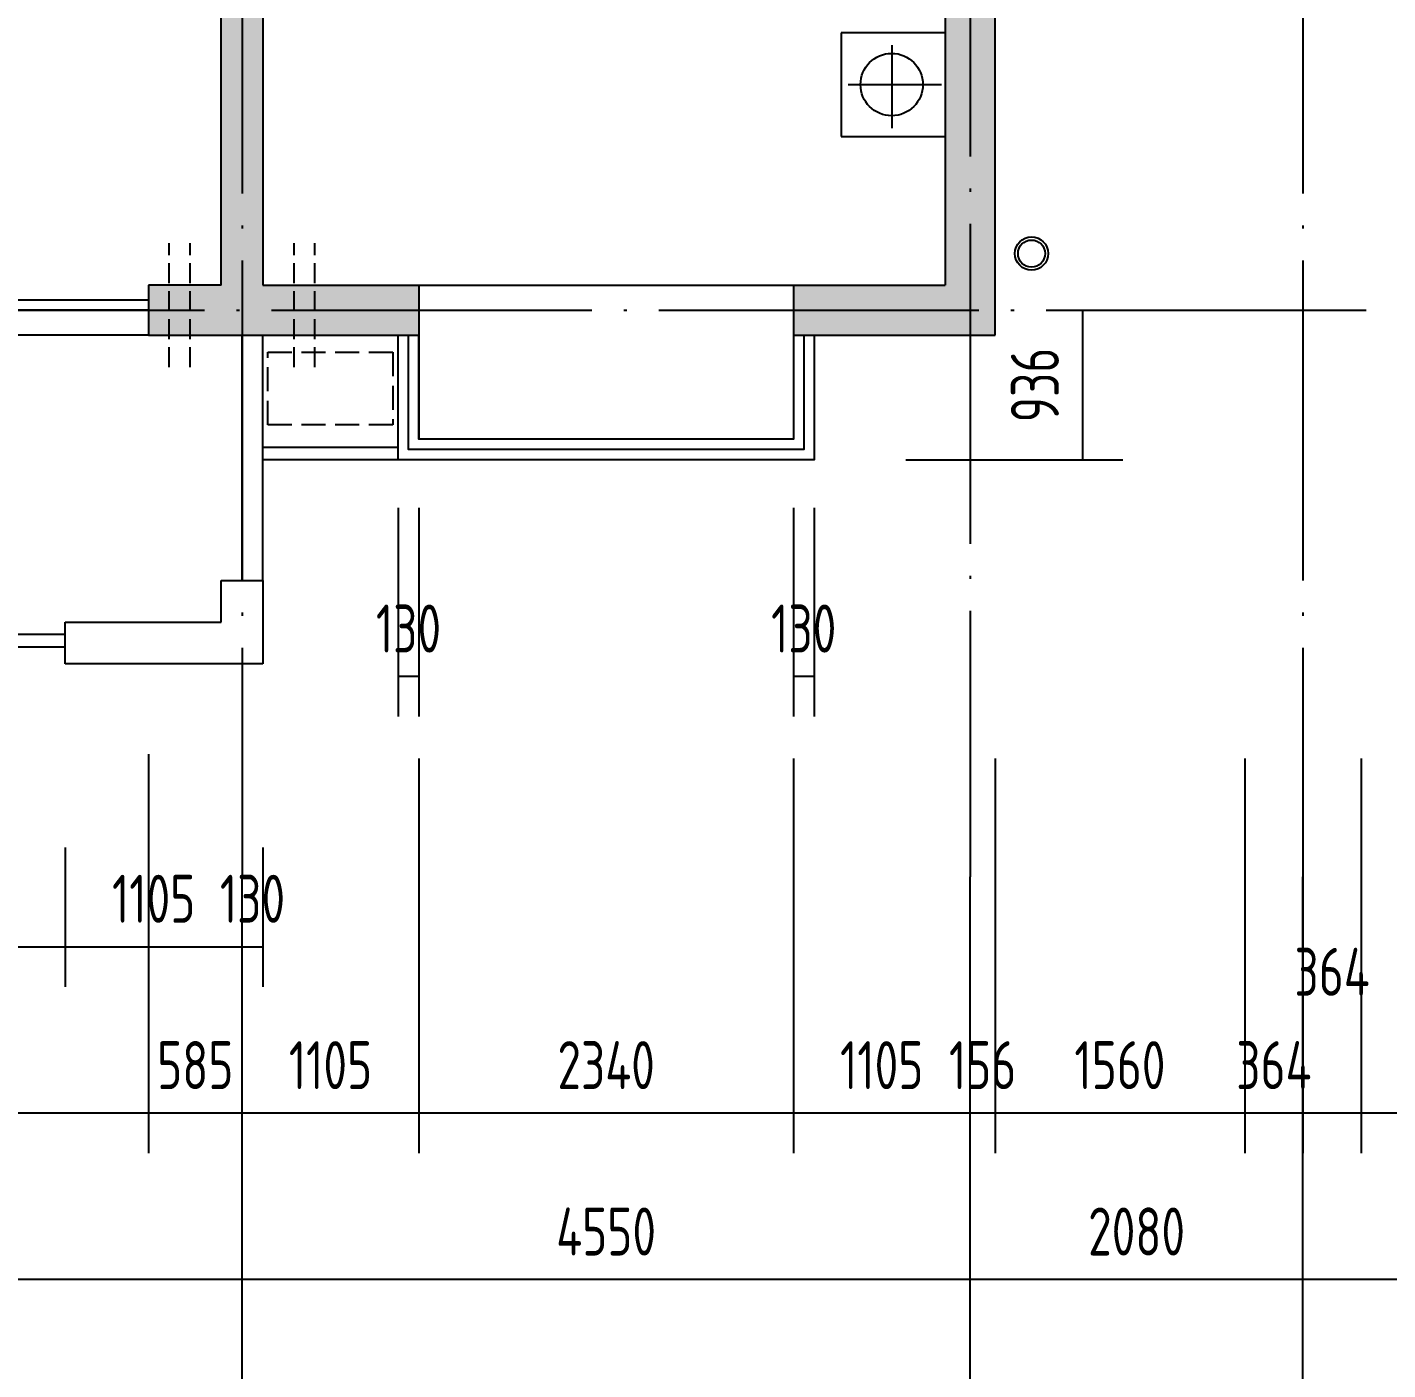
# Model space of a CAD drawing. Extents: x -726032 to 135930, y -151624 to 587044.
# Drawn here: x -697117 to -688614, y 488799 to 497191 of the extents above; entities that cross this region are included whole.
import ezdxf

# ---------------------------------------------------------------- set-up
doc = ezdxf.new("R2010")
doc.units = 0
doc.header["$LTSCALE"] = 1000
doc.header["$MEASUREMENT"] = 0
doc.linetypes.add('DASH', pattern=[0.35, 0.25, -0.1])
doc.linetypes.add('DOTE', pattern=[2.42, 2, -0.2, 0.02, -0.2])
doc.layers.get('DEFPOINTS').update_dxf_attribs({"color": 1, "linetype": 'CONTINUOUS'})
for name, color, linetype in [('AXIS', 245, 'CONTINUOUS'), ('COLUMN', 170, 'CONTINUOUS'), ('DOTE', 8, 'DOTE'), ('GROUND', 45, 'CONTINUOUS'), ('PUB_DIM', 245, 'CONTINUOUS'), ('ROOF', 4, 'CONTINUOUS'), ('WALL', 255, 'CONTINUOUS'), ('WINDOW', 155, 'CONTINUOUS'), ('家具', 252, 'CONTINUOUS'), ('空调', 245, 'CONTINUOUS'), ('雨水管', 20, 'CONTINUOUS')]:
    doc.layers.add(name, color=color, linetype=linetype)
doc.styles.add('DIM_FONT', font='isocp.shx', dxfattribs={"width": 0.8})
doc.dimstyles.new('AXIS', dxfattribs={"dimtxt": 300, "dimasz": 1, "dimexe": 250, "dimexo": 300, "dimgap": 150, "dimtad": 1, "dimdec": 0, "dimzin": 0, "dimdsep": 46, "dimtxsty": 'DIM_FONT', "dimcen": 0.09, "dimse1": 1, "dimse2": 1, "dimclrt": 142, "dimadec": 0, "dimazin": 0, "dimtfac": 1, "dimtdec": 0, "dimtix": 1, "dimtmove": 2, "dimatfit": 3, "dimfxl": 1, "dimtolj": 1, "dimtzin": 0, "dimarcsym": 0})
doc.dimstyles.new('DIMA', dxfattribs={"dimtxt": 300, "dimasz": 1, "dimexe": 250, "dimexo": 300, "dimgap": 150, "dimtad": 1, "dimdec": 0, "dimzin": 0, "dimdsep": 46, "dimtxsty": 'DIM_FONT', "dimcen": 0.09, "dimse1": 1, "dimclrt": 142, "dimadec": 0, "dimazin": 0, "dimtfac": 1, "dimtdec": 0, "dimtix": 1, "dimtmove": 2, "dimatfit": 3, "dimfxl": 1, "dimtolj": 1, "dimtzin": 0, "dimarcsym": 0})
doc.dimstyles.new('DIMB', dxfattribs={"dimtxt": 300, "dimasz": 1, "dimexe": 250, "dimexo": 300, "dimgap": 150, "dimtad": 1, "dimdec": 0, "dimzin": 0, "dimdsep": 46, "dimtxsty": 'DIM_FONT', "dimcen": 0.09, "dimse2": 1, "dimclrt": 142, "dimadec": 0, "dimazin": 0, "dimtfac": 1, "dimtdec": 0, "dimtix": 1, "dimtmove": 2, "dimatfit": 3, "dimfxl": 1, "dimtolj": 1, "dimtzin": 0, "dimarcsym": 0})
doc.dimstyles.new('DIMN', dxfattribs={"dimtxt": 300, "dimasz": 1, "dimexe": 250, "dimexo": 300, "dimgap": 150, "dimtad": 1, "dimdec": 0, "dimzin": 0, "dimdsep": 46, "dimtxsty": 'DIM_FONT', "dimcen": 0.09, "dimclrt": 142, "dimadec": 0, "dimazin": 0, "dimtfac": 1, "dimtdec": 0, "dimtix": 1, "dimtmove": 2, "dimatfit": 3, "dimfxl": 1, "dimtolj": 1, "dimtzin": 0, "dimarcsym": 0})

# ---------------------------------------------------------------- blocks, each defined once
blk = doc.blocks.new('*D510')
at = {"layer": 'AXIS', "color": 0, "lineweight": -2, "transparency": 16777216}
for p, q in [((-711919.9, 491580.4), (-711919.9, 488072.9)), ((-643240.9, 491580.4), (-643240.9, 488072.9)), ((-643241.9, 488322.9), (-711918.9, 488322.9))]:
    blk.add_line(p, q, dxfattribs=at)
at = {"layer": 'AXIS', "color": 0, "transparency": 16777216}
for points in [[(-711918.9, 488323.1), (-711918.9, 488322.8), (-711919.9, 488322.9)], [(-643241.9, 488323.1), (-643241.9, 488322.8), (-643240.9, 488322.9)]]:
    blk.add_solid(points, dxfattribs=at)
at = {"layer": 'DEFPOINTS', "color": 0, "transparency": 16777216}
for p in [(-711919.9, 491880.4), (-643240.9, 491880.4), (-711919.9, 488322.9)]:
    blk.add_point(p, dxfattribs=at)
at = {"layer": 'AXIS', "color": 142, "transparency": 16777216, "insert": (-677580.4, 488622.9), "char_height": 300, "attachment_point": 5, "style": 'DIM_FONT'}
blk.add_mtext('\\A1;68679', dxfattribs=at)
blk = doc.blocks.new('*D998')
at = {"layer": 'DEFPOINTS', "color": 0, "transparency": 16777216}
for p in [(-689143.9, 492920.4), (-688779.9, 492920.4), (-689143.9, 490402.9)]:
    blk.add_point(p, dxfattribs=at)
at = {"layer": 'PUB_DIM', "color": 0, "lineweight": -2, "transparency": 16777216}
for p, q in [((-689143.9, 492620.4), (-689143.9, 490152.9)), ((-688779.9, 492620.4), (-688779.9, 490152.9)), ((-688780.9, 490402.9), (-689142.9, 490402.9))]:
    blk.add_line(p, q, dxfattribs=at)
at = {"layer": 'PUB_DIM', "color": 0, "transparency": 16777216}
for points in [[(-689142.9, 490403.1), (-689142.9, 490402.8), (-689143.9, 490402.9)], [(-688780.9, 490403.1), (-688780.9, 490402.8), (-688779.9, 490402.9)]]:
    blk.add_solid(points, dxfattribs=at)
at = {"layer": 'PUB_DIM', "color": 142, "transparency": 16777216, "insert": (-688961.9, 491286.3), "char_height": 300, "attachment_point": 5, "style": 'DIM_FONT'}
blk.add_mtext('\\A1;364', dxfattribs=at)
blk = doc.blocks.new('*D3309')
at = {"layer": 'AXIS', "color": 0, "lineweight": -2, "transparency": 16777216}
blk.add_line((-687064.9, 489362.9), (-689142.9, 489362.9), dxfattribs=at)
at = {"layer": 'AXIS', "color": 0, "transparency": 16777216}
for points in [[(-689142.9, 489363.1), (-689142.9, 489362.8), (-689143.9, 489362.9)], [(-687064.9, 489363.1), (-687064.9, 489362.8), (-687063.9, 489362.9)]]:
    blk.add_solid(points, dxfattribs=at)
at = {"layer": 'DEFPOINTS', "color": 0, "transparency": 16777216}
for p in [(-689143.9, 491880.4), (-687063.9, 491880.4), (-689143.9, 489362.9)]:
    blk.add_point(p, dxfattribs=at)
at = {"layer": 'AXIS', "color": 142, "transparency": 16777216, "insert": (-688103.9, 489663), "char_height": 300, "attachment_point": 5, "style": 'DIM_FONT'}
blk.add_mtext('\\A1;2080', dxfattribs=at)
blk = doc.blocks.new('*D999')
at = {"layer": 'DEFPOINTS', "color": 0, "transparency": 16777216}
for p in [(-688779.9, 492920.4), (-687219.9, 492920.4), (-688779.9, 490402.9)]:
    blk.add_point(p, dxfattribs=at)
at = {"layer": 'PUB_DIM', "color": 0, "lineweight": -2, "transparency": 16777216}
for p, q in [((-688779.9, 492620.4), (-688779.9, 490152.9)), ((-687219.9, 492620.4), (-687219.9, 490152.9)), ((-687220.9, 490402.9), (-688778.9, 490402.9))]:
    blk.add_line(p, q, dxfattribs=at)
at = {"layer": 'PUB_DIM', "color": 0, "transparency": 16777216}
for points in [[(-688778.9, 490403.1), (-688778.9, 490402.8), (-688779.9, 490402.9)], [(-687220.9, 490403.1), (-687220.9, 490402.8), (-687219.9, 490402.9)]]:
    blk.add_solid(points, dxfattribs=at)
at = {"layer": 'PUB_DIM', "color": 142, "transparency": 16777216, "insert": (-687999.9, 490702.9), "char_height": 300, "attachment_point": 5, "style": 'DIM_FONT'}
blk.add_mtext('\\A1;1560', dxfattribs=at)
blk = doc.blocks.new('*D1000')
at = {"layer": 'DEFPOINTS', "color": 0, "transparency": 16777216}
for p in [(-689507.9, 492920.4), (-689143.9, 492920.4), (-689507.9, 490402.9)]:
    blk.add_point(p, dxfattribs=at)
at = {"layer": 'PUB_DIM', "color": 0, "lineweight": -2, "transparency": 16777216}
for p, q in [((-689507.9, 492620.4), (-689507.9, 490152.9)), ((-689143.9, 492620.4), (-689143.9, 490152.9)), ((-689508.9, 490402.9), (-689509.9, 490402.9)), ((-689143.9, 490402.9), (-689507.9, 490402.9)), ((-689142.9, 490402.9), (-689141.9, 490402.9))]:
    blk.add_line(p, q, dxfattribs=at)
at = {"layer": 'PUB_DIM', "color": 0, "transparency": 16777216}
for points in [[(-689508.9, 490403.1), (-689508.9, 490402.8), (-689507.9, 490402.9)], [(-689142.9, 490403.1), (-689142.9, 490402.8), (-689143.9, 490402.9)]]:
    blk.add_solid(points, dxfattribs=at)
at = {"layer": 'PUB_DIM', "color": 142, "transparency": 16777216, "insert": (-689325.9, 490702.9), "char_height": 300, "attachment_point": 5, "style": 'DIM_FONT'}
blk.add_mtext('\\A1;364', dxfattribs=at)
blk = doc.blocks.new('*D1001')
at = {"layer": 'DEFPOINTS', "color": 0, "transparency": 16777216}
for p in [(-692328.9, 494486.4), (-692198.9, 494486.4), (-692328.9, 493131.9)]:
    blk.add_point(p, dxfattribs=at)
at = {"layer": 'PUB_DIM', "color": 0, "lineweight": -2, "transparency": 16777216}
for p, q in [((-692328.9, 494186.4), (-692328.9, 492881.9)), ((-692198.9, 494186.4), (-692198.9, 492881.9)), ((-692329.9, 493131.9), (-692330.9, 493131.9)), ((-692198.9, 493131.9), (-692328.9, 493131.9)), ((-692197.9, 493131.9), (-692196.9, 493131.9))]:
    blk.add_line(p, q, dxfattribs=at)
at = {"layer": 'PUB_DIM', "color": 0, "transparency": 16777216}
for points in [[(-692329.9, 493132.1), (-692329.9, 493131.7), (-692328.9, 493131.9)], [(-692197.9, 493132.1), (-692197.9, 493131.7), (-692198.9, 493131.9)]]:
    blk.add_solid(points, dxfattribs=at)
at = {"layer": 'PUB_DIM', "color": 142, "transparency": 16777216, "insert": (-692263.9, 493431.9), "char_height": 300, "attachment_point": 5, "style": 'DIM_FONT'}
blk.add_mtext('\\A1;130', dxfattribs=at)
blk = doc.blocks.new('*D2246')
at = {"layer": 'DEFPOINTS', "color": 0, "transparency": 16777216}
for p in [(-692328.9, 492920.4), (-691223.9, 492920.4), (-692328.9, 490402.9)]:
    blk.add_point(p, dxfattribs=at)
at = {"layer": 'PUB_DIM', "color": 0, "lineweight": -2, "transparency": 16777216}
for p, q in [((-692328.9, 492620.4), (-692328.9, 490152.9)), ((-691224.9, 490402.9), (-692327.9, 490402.9))]:
    blk.add_line(p, q, dxfattribs=at)
at = {"layer": 'PUB_DIM', "color": 0, "transparency": 16777216}
for points in [[(-692327.9, 490403.1), (-692327.9, 490402.8), (-692328.9, 490402.9)], [(-691224.9, 490403.1), (-691224.9, 490402.8), (-691223.9, 490402.9)]]:
    blk.add_solid(points, dxfattribs=at)
at = {"layer": 'PUB_DIM', "color": 142, "transparency": 16777216, "insert": (-691776.4, 490702.9), "char_height": 300, "attachment_point": 5, "style": 'DIM_FONT'}
blk.add_mtext('\\A1;1105', dxfattribs=at)
blk = doc.blocks.new('*D3705')
at = {"layer": 'DEFPOINTS', "color": 0, "transparency": 16777216}
for p in [(-691223.9, 492920.4), (-691067.9, 492920.4), (-691223.9, 490402.9)]:
    blk.add_point(p, dxfattribs=at)
at = {"layer": 'PUB_DIM', "color": 0, "lineweight": -2, "transparency": 16777216}
for p, q in [((-691067.9, 492620.4), (-691067.9, 490152.9)), ((-691224.9, 490402.9), (-691225.9, 490402.9)), ((-691067.9, 490402.9), (-691223.9, 490402.9)), ((-691066.9, 490402.9), (-691065.9, 490402.9))]:
    blk.add_line(p, q, dxfattribs=at)
at = {"layer": 'PUB_DIM', "color": 0, "transparency": 16777216}
for points in [[(-691224.9, 490403.1), (-691224.9, 490402.8), (-691223.9, 490402.9)], [(-691066.9, 490403.1), (-691066.9, 490402.8), (-691067.9, 490402.9)]]:
    blk.add_solid(points, dxfattribs=at)
at = {"layer": 'PUB_DIM', "color": 142, "transparency": 16777216, "insert": (-691145.9, 490702.9), "char_height": 300, "attachment_point": 5, "style": 'DIM_FONT'}
blk.add_mtext('\\A1;156', dxfattribs=at)
blk = doc.blocks.new('*D1002')
at = {"layer": 'DEFPOINTS', "color": 0, "transparency": 16777216}
for p in [(-694798.9, 494486.4), (-694668.9, 494486.4), (-694798.9, 493131.9)]:
    blk.add_point(p, dxfattribs=at)
at = {"layer": 'PUB_DIM', "color": 0, "lineweight": -2, "transparency": 16777216}
for p, q in [((-694798.9, 494186.4), (-694798.9, 492881.9)), ((-694668.9, 494186.4), (-694668.9, 492881.9)), ((-694799.9, 493131.9), (-694800.9, 493131.9)), ((-694668.9, 493131.9), (-694798.9, 493131.9)), ((-694667.9, 493131.9), (-694666.9, 493131.9))]:
    blk.add_line(p, q, dxfattribs=at)
at = {"layer": 'PUB_DIM', "color": 0, "transparency": 16777216}
for points in [[(-694799.9, 493132.1), (-694799.9, 493131.7), (-694798.9, 493131.9)], [(-694667.9, 493132.1), (-694667.9, 493131.7), (-694668.9, 493131.9)]]:
    blk.add_solid(points, dxfattribs=at)
at = {"layer": 'PUB_DIM', "color": 142, "transparency": 16777216, "insert": (-694733.9, 493431.9), "char_height": 300, "attachment_point": 5, "style": 'DIM_FONT'}
blk.add_mtext('\\A1;130', dxfattribs=at)
blk = doc.blocks.new('*D2247')
at = {"layer": 'DEFPOINTS', "color": 0, "transparency": 16777216}
for p in [(-696358.9, 492946.4), (-695773.9, 492946.4), (-696358.9, 490402.9)]:
    blk.add_point(p, dxfattribs=at)
at = {"layer": 'PUB_DIM', "color": 0, "lineweight": -2, "transparency": 16777216}
for p, q in [((-696358.9, 492646.4), (-696358.9, 490152.9)), ((-696359.9, 490402.9), (-696360.9, 490402.9)), ((-695773.9, 490402.9), (-696358.9, 490402.9)), ((-695772.9, 490402.9), (-695771.9, 490402.9))]:
    blk.add_line(p, q, dxfattribs=at)
at = {"layer": 'PUB_DIM', "color": 0, "transparency": 16777216}
for points in [[(-696359.9, 490403.1), (-696359.9, 490402.8), (-696358.9, 490402.9)], [(-695772.9, 490403.1), (-695772.9, 490402.8), (-695773.9, 490402.9)]]:
    blk.add_solid(points, dxfattribs=at)
at = {"layer": 'PUB_DIM', "color": 142, "transparency": 16777216, "insert": (-696066.4, 490702.9), "char_height": 300, "attachment_point": 5, "style": 'DIM_FONT'}
blk.add_mtext('\\A1;585', dxfattribs=at)
blk = doc.blocks.new('*D3706')
at = {"layer": 'DEFPOINTS', "color": 0, "transparency": 16777216}
for p in [(-696878.9, 492362.8), (-695773.9, 492362.8), (-695773.9, 491442.9)]:
    blk.add_point(p, dxfattribs=at)
at = {"layer": 'PUB_DIM', "color": 0, "lineweight": -2, "transparency": 16777216}
for p, q in [((-696878.9, 492062.8), (-696878.9, 491192.9)), ((-696877.9, 491442.9), (-695774.9, 491442.9))]:
    blk.add_line(p, q, dxfattribs=at)
at = {"layer": 'PUB_DIM', "color": 0, "transparency": 16777216}
for points in [[(-696877.9, 491443.1), (-696877.9, 491442.8), (-696878.9, 491442.9)], [(-695774.9, 491443.1), (-695774.9, 491442.8), (-695773.9, 491442.9)]]:
    blk.add_solid(points, dxfattribs=at)
at = {"layer": 'PUB_DIM', "color": 142, "transparency": 16777216, "insert": (-696326.4, 491742.9), "char_height": 300, "attachment_point": 5, "style": 'DIM_FONT'}
blk.add_mtext('\\A1;1105', dxfattribs=at)
blk = doc.blocks.new('*D2248')
at = {"layer": 'DEFPOINTS', "color": 0, "transparency": 16777216}
for p in [(-695773.9, 492362.8), (-695643.9, 492362.8), (-695643.9, 491442.9)]:
    blk.add_point(p, dxfattribs=at)
at = {"layer": 'PUB_DIM', "color": 0, "lineweight": -2, "transparency": 16777216}
for p, q in [((-695643.9, 492062.8), (-695643.9, 491192.9)), ((-695774.9, 491442.9), (-695775.9, 491442.9)), ((-695773.9, 491442.9), (-695643.9, 491442.9)), ((-695642.9, 491442.9), (-695641.9, 491442.9))]:
    blk.add_line(p, q, dxfattribs=at)
at = {"layer": 'PUB_DIM', "color": 0, "transparency": 16777216}
for points in [[(-695774.9, 491443.1), (-695774.9, 491442.8), (-695773.9, 491442.9)], [(-695642.9, 491443.1), (-695642.9, 491442.8), (-695643.9, 491442.9)]]:
    blk.add_solid(points, dxfattribs=at)
at = {"layer": 'PUB_DIM', "color": 142, "transparency": 16777216, "insert": (-695708.9, 491742.9), "char_height": 300, "attachment_point": 5, "style": 'DIM_FONT'}
blk.add_mtext('\\A1;130', dxfattribs=at)
blk = doc.blocks.new('*D3707')
at = {"layer": 'DEFPOINTS', "color": 0, "transparency": 16777216}
for p in [(-695773.9, 492946.4), (-694668.9, 492920.4), (-695773.9, 490402.9)]:
    blk.add_point(p, dxfattribs=at)
at = {"layer": 'PUB_DIM', "color": 0, "lineweight": -2, "transparency": 16777216}
for p, q in [((-694668.9, 492620.4), (-694668.9, 490152.9)), ((-694669.9, 490402.9), (-695772.9, 490402.9))]:
    blk.add_line(p, q, dxfattribs=at)
at = {"layer": 'PUB_DIM', "color": 0, "transparency": 16777216}
for points in [[(-695772.9, 490403.1), (-695772.9, 490402.8), (-695773.9, 490402.9)], [(-694669.9, 490403.1), (-694669.9, 490402.8), (-694668.9, 490402.9)]]:
    blk.add_solid(points, dxfattribs=at)
at = {"layer": 'PUB_DIM', "color": 142, "transparency": 16777216, "insert": (-695221.4, 490702.9), "char_height": 300, "attachment_point": 5, "style": 'DIM_FONT'}
blk.add_mtext('\\A1;1105', dxfattribs=at)
blk = doc.blocks.new('*D3310')
at = {"layer": 'AXIS', "color": 0, "lineweight": -2, "transparency": 16777216}
blk.add_line((-691224.9, 489362.9), (-695772.9, 489362.9), dxfattribs=at)
at = {"layer": 'AXIS', "color": 0, "transparency": 16777216}
for points in [[(-695772.9, 489363.1), (-695772.9, 489362.8), (-695773.9, 489362.9)], [(-691224.9, 489363.1), (-691224.9, 489362.8), (-691223.9, 489362.9)]]:
    blk.add_solid(points, dxfattribs=at)
at = {"layer": 'DEFPOINTS', "color": 0, "transparency": 16777216}
for p in [(-695773.9, 491880.4), (-691223.9, 491880.4), (-695773.9, 489362.9)]:
    blk.add_point(p, dxfattribs=at)
at = {"layer": 'AXIS', "color": 142, "transparency": 16777216, "insert": (-693498.9, 489662.9), "char_height": 300, "attachment_point": 5, "style": 'DIM_FONT'}
blk.add_mtext('\\A1;4550', dxfattribs=at)
blk = doc.blocks.new('*D1003')
at = {"layer": 'DEFPOINTS', "color": 0, "transparency": 16777216}
for p in [(-694668.9, 492920.4), (-692328.9, 492920.4), (-694668.9, 490402.9)]:
    blk.add_point(p, dxfattribs=at)
at = {"layer": 'PUB_DIM', "color": 0, "lineweight": -2, "transparency": 16777216}
for p, q in [((-694668.9, 492620.4), (-694668.9, 490152.9)), ((-692328.9, 492620.4), (-692328.9, 490152.9)), ((-692329.9, 490402.9), (-694667.9, 490402.9))]:
    blk.add_line(p, q, dxfattribs=at)
at = {"layer": 'PUB_DIM', "color": 0, "transparency": 16777216}
for points in [[(-694667.9, 490403.1), (-694667.9, 490402.8), (-694668.9, 490402.9)], [(-692329.9, 490403.1), (-692329.9, 490402.8), (-692328.9, 490402.9)]]:
    blk.add_solid(points, dxfattribs=at)
at = {"layer": 'PUB_DIM', "color": 142, "transparency": 16777216, "insert": (-693498.9, 490703), "char_height": 300, "attachment_point": 5, "style": 'DIM_FONT'}
blk.add_mtext('\\A1;2340', dxfattribs=at)
blk = doc.blocks.new('*D3311')
at = {"layer": 'AXIS', "color": 0, "lineweight": -2, "transparency": 16777216}
blk.add_line((-689144.9, 489362.9), (-691222.9, 489362.9), dxfattribs=at)
at = {"layer": 'AXIS', "color": 0, "transparency": 16777216}
for points in [[(-691222.9, 489363.1), (-691222.9, 489362.8), (-691223.9, 489362.9)], [(-689144.9, 489363.1), (-689144.9, 489362.8), (-689143.9, 489362.9)]]:
    blk.add_solid(points, dxfattribs=at)
at = {"layer": 'DEFPOINTS', "color": 0, "transparency": 16777216}
for p in [(-691223.9, 491880.4), (-689143.9, 491880.4), (-691223.9, 489362.9)]:
    blk.add_point(p, dxfattribs=at)
at = {"layer": 'AXIS', "color": 142, "transparency": 16777216, "insert": (-690183.9, 489663), "char_height": 300, "attachment_point": 5, "style": 'DIM_FONT'}
blk.add_mtext('\\A1;2080', dxfattribs=at)
blk = doc.blocks.new('*D1004')
at = {"layer": 'DEFPOINTS', "color": 0, "transparency": 16777216}
for p in [(-691067.9, 492920.4), (-689507.9, 492920.4), (-691067.9, 490402.9)]:
    blk.add_point(p, dxfattribs=at)
at = {"layer": 'PUB_DIM', "color": 0, "lineweight": -2, "transparency": 16777216}
for p, q in [((-691067.9, 492620.4), (-691067.9, 490152.9)), ((-689507.9, 492620.4), (-689507.9, 490152.9)), ((-689508.9, 490402.9), (-691066.9, 490402.9))]:
    blk.add_line(p, q, dxfattribs=at)
at = {"layer": 'PUB_DIM', "color": 0, "transparency": 16777216}
for points in [[(-691066.9, 490403.1), (-691066.9, 490402.8), (-691067.9, 490402.9)], [(-689508.9, 490403.1), (-689508.9, 490402.8), (-689507.9, 490402.9)]]:
    blk.add_solid(points, dxfattribs=at)
at = {"layer": 'PUB_DIM', "color": 142, "transparency": 16777216, "insert": (-690287.9, 490702.9), "char_height": 300, "attachment_point": 5, "style": 'DIM_FONT'}
blk.add_mtext('\\A1;1560', dxfattribs=at)
blk = doc.blocks.new('*D3708')
at = {"layer": 'DEFPOINTS', "color": 0, "transparency": 16777216}
for p in [(-691926.5, 495422.4), (-690519.2, 495422.4), (-691926.5, 494486.4)]:
    blk.add_point(p, dxfattribs=at)
at = {"layer": 'PUB_DIM', "color": 0, "lineweight": -2, "transparency": 16777216}
for p, q in [((-690519.2, 494487.4), (-690519.2, 495421.4)), ((-691626.5, 494486.4), (-690269.2, 494486.4))]:
    blk.add_line(p, q, dxfattribs=at)
at = {"layer": 'PUB_DIM', "color": 0, "transparency": 16777216}
for points in [[(-690519.3, 495421.4), (-690519, 495421.4), (-690519.2, 495422.4)], [(-690519.3, 494487.4), (-690519, 494487.4), (-690519.2, 494486.4)]]:
    blk.add_solid(points, dxfattribs=at)
at = {"layer": 'PUB_DIM', "color": 142, "transparency": 16777216, "insert": (-690819.2, 494954.4), "char_height": 300, "attachment_point": 5, "rotation": 90, "style": 'DIM_FONT'}
blk.add_mtext('\\A1;936', dxfattribs=at)
blk = doc.blocks.new('*D3312')
at = {"layer": 'AXIS', "color": 0, "lineweight": -2, "transparency": 16777216}
blk.add_line((-695774.9, 489362.9), (-700452.9, 489362.9), dxfattribs=at)
at = {"layer": 'AXIS', "color": 0, "transparency": 16777216}
for points in [[(-700452.9, 489363.1), (-700452.9, 489362.8), (-700453.9, 489362.9)], [(-695774.9, 489363.1), (-695774.9, 489362.8), (-695773.9, 489362.9)]]:
    blk.add_solid(points, dxfattribs=at)
at = {"layer": 'DEFPOINTS', "color": 0, "transparency": 16777216}
for p in [(-700453.9, 491880.4), (-695773.9, 491880.4), (-700453.9, 489362.9)]:
    blk.add_point(p, dxfattribs=at)
at = {"layer": 'AXIS', "color": 142, "transparency": 16777216, "insert": (-698113.9, 489662.9), "char_height": 300, "attachment_point": 5, "style": 'DIM_FONT'}
blk.add_mtext('\\A1;4680', dxfattribs=at)
blk = doc.blocks.new('*D1005')
at = {"layer": 'DEFPOINTS', "color": 0, "transparency": 16777216}
for p in [(-699868.9, 492946.4), (-696358.9, 492946.4), (-699868.9, 490402.9)]:
    blk.add_point(p, dxfattribs=at)
at = {"layer": 'PUB_DIM', "color": 0, "lineweight": -2, "transparency": 16777216}
for p, q in [((-699868.9, 492646.4), (-699868.9, 490152.9)), ((-696358.9, 492646.4), (-696358.9, 490152.9)), ((-696359.9, 490402.9), (-699867.9, 490402.9))]:
    blk.add_line(p, q, dxfattribs=at)
at = {"layer": 'PUB_DIM', "color": 0, "transparency": 16777216}
for points in [[(-699867.9, 490403.1), (-699867.9, 490402.8), (-699868.9, 490402.9)], [(-696359.9, 490403.1), (-696359.9, 490402.8), (-696358.9, 490402.9)]]:
    blk.add_solid(points, dxfattribs=at)
at = {"layer": 'PUB_DIM', "color": 142, "transparency": 16777216, "insert": (-698113.9, 490702.9), "char_height": 300, "attachment_point": 5, "style": 'DIM_FONT'}
blk.add_mtext('\\A1;3510', dxfattribs=at)
blk = doc.blocks.new('*D2250')
at = {"layer": 'DEFPOINTS', "color": 0, "transparency": 16777216}
for p in [(-700453.9, 492362.8), (-696878.9, 492362.8), (-696878.9, 491442.9)]:
    blk.add_point(p, dxfattribs=at)
at = {"layer": 'PUB_DIM', "color": 0, "lineweight": -2, "transparency": 16777216}
for p, q in [((-696878.9, 492062.8), (-696878.9, 491192.9)), ((-700452.9, 491442.9), (-696879.9, 491442.9))]:
    blk.add_line(p, q, dxfattribs=at)
at = {"layer": 'PUB_DIM', "color": 0, "transparency": 16777216}
for points in [[(-700452.9, 491443.1), (-700452.9, 491442.8), (-700453.9, 491442.9)], [(-696879.9, 491443.1), (-696879.9, 491442.8), (-696878.9, 491442.9)]]:
    blk.add_solid(points, dxfattribs=at)
at = {"layer": 'PUB_DIM', "color": 142, "transparency": 16777216, "insert": (-698666.4, 491742.9), "char_height": 300, "attachment_point": 5, "style": 'DIM_FONT'}
blk.add_mtext('\\A1;3575', dxfattribs=at)

msp = doc.modelspace()

# ---------------------------------------------------------------- linework, layer by layer
at = {"layer": 'AXIS'}
for p, q in [((-695773.9, 487802.9), (-695773.9, 491880.4)), ((-691223.9, 487802.9), (-691223.9, 491880.4)), ((-689143.9, 487802.9), (-689143.9, 491880.4))]:
    msp.add_line(p, q, dxfattribs=at)
at = {"layer": 'COLUMN'}
for points in [[(-691379.9, 497892.4), (-691379.9, 495578.4), (-691067.9, 497892.4), (-691067.9, 495266.4)], [(-695903.9, 497502.4), (-695903.9, 495578.4), (-695643.9, 497502.4), (-695643.9, 495578.4)], [(-696358.9, 495578.4), (-696358.9, 495266.4), (-694668.9, 495578.4), (-694668.9, 495266.4)], [(-692328.9, 495578.4), (-692328.9, 495266.4), (-691379.9, 495578.4), (-691067.9, 495266.4)]]:
    msp.add_solid(points, dxfattribs=at)
at = {"layer": 'DOTE'}
for p, q in [((-695773.9, 522352), (-695773.9, 491880.4)), ((-689143.9, 522352), (-689143.9, 491880.4)), ((-691223.9, 503222.4), (-691223.9, 491880.4)), ((-712529.2, 495422.4), (-642897.4, 495422.4))]:
    msp.add_line(p, q, dxfattribs=at)
at = {"layer": 'GROUND'}
msp.add_line((-696358.9, 495266.4), (-699868.9, 495266.4), dxfattribs=at)
at = {"layer": 'ROOF'}
for p, q in [((-695773.9, 493732.2), (-695773.9, 495266.4)), ((-695643.9, 493732.2), (-695643.9, 495266.4)), ((-694798.9, 494564.4), (-695643.9, 494564.4)), ((-694798.9, 494486.4), (-695643.9, 494486.4))]:
    msp.add_line(p, q, dxfattribs=at)
for points in [[(-696878.9, 493394.2), (-700323.9, 493394.2)], [(-696878.9, 493316.2), (-700323.9, 493316.2)]]:
    msp.add_lwpolyline(points, dxfattribs=at)
at = {"layer": 'WALL'}
for p, q in [((-691067.9, 495266.4), (-691067.9, 502052.4)), ((-695903.9, 495578.4), (-695903.9, 501766.4)), ((-695643.9, 500674.4), (-695643.9, 495578.4)), ((-691379.9, 500674.4), (-691379.9, 495578.4)), ((-695903.9, 495578.4), (-696358.9, 495578.4)), ((-696358.9, 495578.4), (-696358.9, 495266.4)), ((-695643.9, 495578.4), (-694668.9, 495578.4)), ((-694668.9, 495578.4), (-694668.9, 495266.4)), ((-692328.9, 495578.4), (-691379.9, 495578.4)), ((-692328.9, 495578.4), (-692328.9, 495266.4)), ((-696358.9, 495266.4), (-694668.9, 495266.4)), ((-692328.9, 495266.4), (-691067.9, 495266.4))]:
    msp.add_line(p, q, dxfattribs=at)
at = {"layer": 'WALL', "color": 255}
for p, q in [((-695903.9, 493472.2), (-695903.9, 493732.2)), ((-695643.9, 493732.2), (-695643.9, 493212.2)), ((-696878.9, 493472.2), (-695903.9, 493472.2)), ((-696878.9, 493212.2), (-696878.9, 493472.2)), ((-695643.9, 493212.2), (-696878.9, 493212.2))]:
    msp.add_line(p, q, dxfattribs=at)
at = {"layer": 'WALL', "color": 0}
msp.add_line((-695903.9, 493732.2), (-695643.9, 493732.2), dxfattribs=at)
at = {"layer": 'WINDOW'}
msp.add_line((-694668.9, 495578.4), (-692328.9, 495578.4), dxfattribs=at)
msp.add_lwpolyline([(-696358.9, 495422.4), (-698503.9, 495422.4), (-698503.9, 495487.4), (-696358.9, 495487.4)], close=True, dxfattribs=at)
for points in [[(-692198.9, 495266.4), (-692198.9, 494486.4), (-694798.9, 494486.4), (-694798.9, 495266.4)], [(-692263.9, 495266.4), (-692263.9, 494551.4), (-694733.9, 494551.4), (-694733.9, 495266.4)], [(-694668.9, 495266.4), (-694668.9, 494616.4)], [(-692328.9, 495266.4), (-692328.9, 494616.4), (-694668.9, 494616.4), (-694668.9, 495266.4)]]:
    msp.add_lwpolyline(points, dxfattribs=at)
at = {"layer": '家具'}
for p, q in [((-692029.9, 497156.7), (-692029.9, 496506.7)), ((-691379.9, 497156.7), (-692029.9, 497156.7)), ((-691714.1, 497079.4), (-691714.1, 496559.4)), ((-691379.9, 497156.7), (-691379.9, 496506.7)), ((-691987.1, 496832.4), (-691403.6, 496832.4)), ((-692029.9, 496506.7), (-691379.9, 496506.7))]:
    msp.add_line(p, q, dxfattribs=at)
msp.add_circle((-691714.1, 496832.4), 195, dxfattribs=at)
at = {"layer": '空调', "linetype": 'DASH', "ltscale": 0.5}
for p, q in [((-696228.9, 495066.7), (-696228.9, 495840.5)), ((-696098.9, 495066.7), (-696098.9, 495840.5)), ((-695448.9, 495066.7), (-695448.9, 495840.5)), ((-695318.9, 495066.7), (-695318.9, 495840.5))]:
    msp.add_line(p, q, dxfattribs=at)
at = {"layer": '空调', "linetype": 'DASH', "ltscale": 0.6}
msp.add_lwpolyline([(-694832, 494705), (-695612, 494705), (-695612, 495160), (-694832, 495160)], close=True, dxfattribs=at)
at = {"layer": '雨水管'}
for radius in [104, 84.5]:
    msp.add_circle((-690840.3, 495776), radius, dxfattribs=at)

# ---------------------------------------------------------------- dimensions: what is measured, and where the dimension line sits
at = {"layer": 'AXIS'}
dim = msp.add_aligned_dim(p1=(-643240.9, 491880.4), p2=(-711919.9, 491880.4), distance=3557.4, dimstyle='DIMN', dxfattribs=at)
dim.commit()
dim.dimension.update_dxf_attribs({"geometry": '*D510', "text_midpoint": (-677580.4, 488622.9)})
for base, p1, p2, picture, middle in [((-700453.9, 489362.9), (-695773.9, 491880.4), (-700453.9, 491880.4), '*D3312', (-698113.9, 489662.9)), ((-695773.9, 489362.9), (-691223.9, 491880.4), (-695773.9, 491880.4), '*D3310', (-693498.9, 489662.9)), ((-691223.9, 489362.9), (-689143.9, 491880.4), (-691223.9, 491880.4), '*D3311', (-690183.9, 489663)), ((-689143.9, 489362.9), (-687063.9, 491880.4), (-689143.9, 491880.4), '*D3309', (-688103.9, 489663))]:
    dim = msp.add_linear_dim(base=base, p1=p1, p2=p2, dimstyle='AXIS', dxfattribs=at)
    dim.commit()
    dim.dimension.update_dxf_attribs({"geometry": picture, "text_midpoint": middle})
at = {"layer": 'PUB_DIM'}
dim = msp.add_linear_dim(base=(-690519.2, 495422.4), p1=(-691926.5, 494486.4), p2=(-691926.5, 495422.4), angle=270, dimstyle='DIMB', dxfattribs=at)
dim.commit()
dim.dimension.update_dxf_attribs({"geometry": '*D3708', "text_midpoint": (-690819.2, 494954.4)})
for base, p1, p2, dimstyle, picture, middle in [((-694798.9, 493131.9), (-694668.9, 494486.4), (-694798.9, 494486.4), 'DIMN', '*D1002', (-694733.9, 493431.9)), ((-692328.9, 493131.9), (-692198.9, 494486.4), (-692328.9, 494486.4), 'DIMN', '*D1001', (-692263.9, 493431.9)), ((-699868.9, 490402.9), (-696358.9, 492946.4), (-699868.9, 492946.4), 'DIMN', '*D1005', (-698113.9, 490702.9)), ((-696358.9, 490402.9), (-695773.9, 492946.4), (-696358.9, 492946.4), 'DIMA', '*D2247', (-696066.4, 490702.9)), ((-695773.9, 490402.9), (-694668.9, 492920.4), (-695773.9, 492946.4), 'DIMB', '*D3707', (-695221.4, 490702.9)), ((-694668.9, 490402.9), (-692328.9, 492920.4), (-694668.9, 492920.4), 'DIMN', '*D1003', (-693498.9, 490703)), ((-692328.9, 490402.9), (-691223.9, 492920.4), (-692328.9, 492920.4), 'DIMA', '*D2246', (-691776.4, 490702.9)), ((-691223.9, 490402.9), (-691067.9, 492920.4), (-691223.9, 492920.4), 'DIMB', '*D3705', (-691145.9, 490702.9)), ((-691067.9, 490402.9), (-689507.9, 492920.4), (-691067.9, 492920.4), 'DIMN', '*D1004', (-690287.9, 490702.9)), ((-689507.9, 490402.9), (-689143.9, 492920.4), (-689507.9, 492920.4), 'DIMN', '*D1000', (-689325.9, 490702.9)), ((-688779.9, 490402.9), (-687219.9, 492920.4), (-688779.9, 492920.4), 'DIMN', '*D999', (-687999.9, 490702.9)), ((-696878.9, 491442.9), (-700453.9, 492362.8), (-696878.9, 492362.8), 'DIMA', '*D2250', (-698666.4, 491742.9)), ((-695773.9, 491442.9), (-696878.9, 492362.8), (-695773.9, 492362.8), 'DIMB', '*D3706', (-696326.4, 491742.9)), ((-695643.9, 491442.9), (-695773.9, 492362.8), (-695643.9, 492362.8), 'DIMA', '*D2248', (-695708.9, 491742.9))]:
    dim = msp.add_linear_dim(base=base, p1=p1, p2=p2, dimstyle=dimstyle, dxfattribs=at)
    dim.commit()
    dim.dimension.update_dxf_attribs({"geometry": picture, "text_midpoint": middle})
dim = msp.add_linear_dim(base=(-689143.9, 490402.9), p1=(-688779.9, 492920.4), p2=(-689143.9, 492920.4), dimstyle='DIMN', dxfattribs=at)
dim.commit()
dim.dimension.update_dxf_attribs({"geometry": '*D998', "text_midpoint": (-688961.9, 491286.3), "dimtype": 160})

doc.saveas('drawing.dxf')
